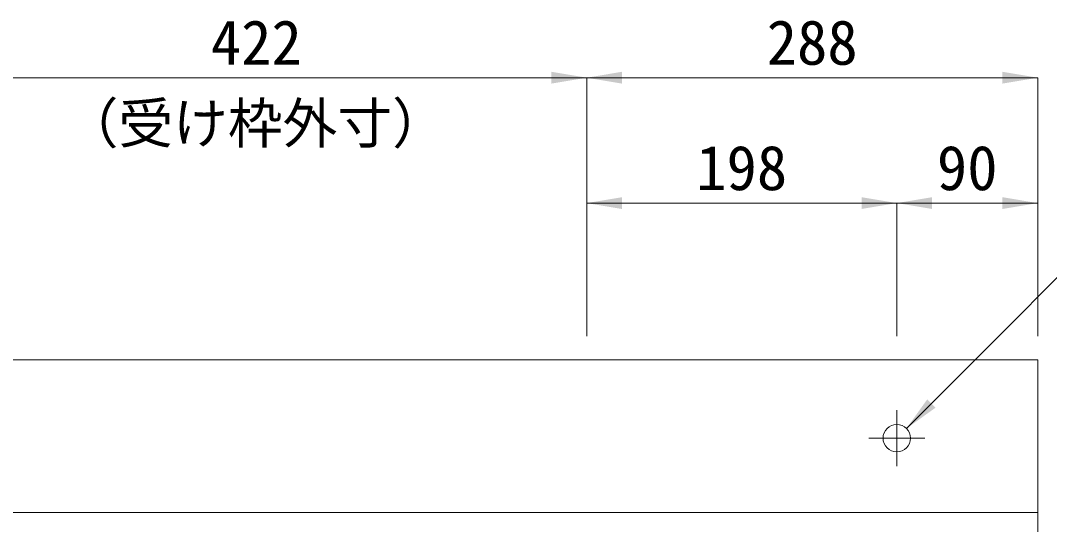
# Model space of a CAD drawing. Units: millimetres at full size. Extents: x -44570 to -19804, y 69050 to 91573.
# Drawn here: x -38301 to -37644, y 72397 to 72719 of the extents above; entities that cross this region are included whole.
import ezdxf
from ezdxf.enums import TextEntityAlignment as Align

# ---------------------------------------------------------------- set-up
doc = ezdxf.new("R2010")
doc.units = ezdxf.units.MM
doc.header["$LTSCALE"] = 30
doc.linetypes.add('USER1', pattern=[1.35, 0.75, -0.6])
doc.linetypes.add('USER2', pattern=[28.575, 19.05, -3.175, 3.175, -3.175])
for name, color, linetype, lineweight in [('0_2', 7, 'Continuous', 20), ('寸法線', 7, 'Continuous', 9), ('本体', 2, 'Continuous', 9), ('ｲﾝｻｰﾄ', 3, 'USER1', 5)]:
    doc.layers.add(name, color=color, linetype=linetype, lineweight=lineweight)
doc.styles.add('ＭＳ ゴシック', font='')
doc.styles.get('ＭＳ ゴシック').set_extended_font_data('MS Gothic')

# ---------------------------------------------------------------- blocks, each defined once
blk = doc.blocks.new('filled_arrow')
at = {"color": 0, "linetype": 'Continuous', "lineweight": -2}
blk.add_solid([(7.5, 1.25), (0, 0), (7.5, -1.25)], dxfattribs=at)

msp = doc.modelspace()

# ---------------------------------------------------------------- linework, layer by layer
at = {"layer": '寸法線'}
for p, q in [((-38361.97, 72682.24), (-37939.97, 72682.24)), ((-37939.97, 72517.24), (-37939.97, 72682.24)), ((-37939.97, 72682.24), (-37651.97, 72682.24)), ((-37939.97, 72517.24), (-37939.97, 72682.24)), ((-37651.97, 72517.24), (-37651.97, 72682.24)), ((-37939.97, 72602.24), (-37741.97, 72602.24)), ((-37939.97, 72517.24), (-37939.97, 72602.24)), ((-37741.97, 72517.24), (-37741.97, 72602.24)), ((-37741.97, 72602.24), (-37651.97, 72602.24)), ((-37741.97, 72517.24), (-37741.97, 72602.24)), ((-37651.97, 72517.24), (-37651.97, 72602.24))]:
    msp.add_line(p, q, dxfattribs=at)
at = {"layer": '寸法線', "linetype": 'USER2'}
for p, q in [((-37741.97, 72470.09), (-37741.97, 72434.39)), ((-37759.82, 72452.24), (-37724.12, 72452.24))]:
    msp.add_line(p, q, dxfattribs=at)
at = {"layer": '寸法線'}
msp.add_lwpolyline([(-37735.78, 72458.42), (-37576.23, 72617.97), (-37350.32, 72617.97)], dxfattribs=at)
at = {"layer": '本体', "lineweight": 20}
for p in [(-38649.97, 72502.24), (-37651.97, 72072.24)]:
    msp.add_line(p, (-37651.97, 72502.24), dxfattribs=at)
at = {"layer": '本体'}
msp.add_line((-38649.97, 72404.74), (-37651.97, 72404.74), dxfattribs=at)
at = {"layer": 'ｲﾝｻｰﾄ', "linetype": 'Continuous'}
msp.add_circle((-37741.97, 72452.24), 8.75, dxfattribs=at)

# ---------------------------------------------------------------- block references
at = {"layer": '寸法線', "xscale": 3, "yscale": 3}
for p, rotation in [((-37939.97, 72682.24), 180), ((-37651.97, 72682.24), 180), ((-37741.97, 72602.24), 180), ((-37651.97, 72602.24), 180), ((-37735.78, 72458.42), 45)]:
    msp.add_blockref('filled_arrow', p, dxfattribs=dict(at, rotation=rotation))
for p in [(-37939.97, 72682.24), (-37939.97, 72602.24), (-37741.97, 72602.24)]:
    msp.add_blockref('filled_arrow', p, dxfattribs=at)

# ---------------------------------------------------------------- texts
at = {"layer": '0_2', "style": 'ＭＳ ゴシック'}
msp.add_text('（受け枠外寸）', height=25.63, dxfattribs=at).set_placement((-38273.97, 72632.69), align=Align.BOTTOM_LEFT)
at = {"layer": '寸法線', "style": 'ＭＳ ゴシック'}
for s, p in [('422', (-38150.97, 72704.74)), ('288', (-37795.97, 72704.74)), ('198', (-37840.97, 72624.74)), ('90', (-37696.97, 72624.74))]:
    msp.add_text(s, height=28.48, dxfattribs=at).set_placement(p, align=Align.MIDDLE_CENTER)

doc.saveas('drawing.dxf')
